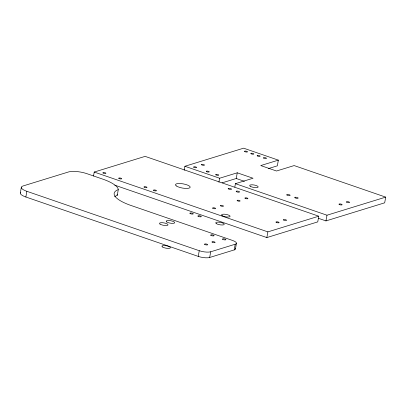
<?xml version="1.0" encoding="UTF-8"?>
<svg xmlns="http://www.w3.org/2000/svg" width="406" height="406" viewBox="0 0 406 406"><rect width="100%" height="100%" fill="white"/><g stroke="black" fill="none" stroke-linecap="round" stroke-linejoin="round"><path stroke-width="0.61" d="M20.3 193.068L21.315 187.374M25.852 197.001L26.867 191.307A11.916 3.385 10.1 0 1 23.071 185.958L68.543 171.951A13.586 3.857 10.1 0 1 86.985 173.697L104.017 179.564A33.967 9.648 10.1 0 1 118.288 189.592A36.464 10.358 10.1 0 0 132.244 205.898L232.531 240.448A8.425 2.395 10.1 0 1 235.216 244.229L234.201 249.923L209.679 257.48A8.425 2.395 10.1 0 1 198.245 256.394L25.852 197.001A11.916 3.385 10.1 0 1 20.447 192.642M93.512 176.037L94.222 172.053L145.109 156.376L318.761 216.2L317.746 221.894L266.859 237.576L114.766 185.172M114.654 196.722A36.464 10.358 10.1 0 1 117.273 195.281L118.288 189.592M184.192 170.251L184.903 166.267L243.625 148.175L278.354 160.142L277.339 165.831L268.533 168.546M198.245 256.394L199.26 250.705L26.867 191.307M218.925 182.218L219.636 178.234L237.251 172.804L253.034 178.244L235.419 183.669L234.81 187.085M209.679 257.48L210.694 251.786L235.216 244.229M222.143 182.837L236.236 178.498L237.251 172.804M235.444 248.924L236.459 243.23M266.859 237.576L267.874 231.882L318.761 216.2M325.967 220.91L326.982 215.216L385.7 197.123L384.685 202.817L325.967 220.91L318.187 218.23M278.354 160.142L260.738 165.567L276.522 171.007L294.137 165.577L385.7 197.123M236.236 178.498L244.422 181.315M184.903 166.267L219.636 178.234M235.419 183.669L326.982 215.216M94.222 172.053L267.874 231.882M117.09 194.499A33.967 9.648 10.1 0 1 117.273 195.281M235.226 248.259A8.425 2.395 10.1 0 1 234.201 249.923M210.694 251.786A8.425 2.395 10.1 0 1 199.26 250.705M193.804 167.226A1.528 0.436 10.1 0 0 196.413 167.678A1.528 0.436 10.1 0 0 195.179 166.805A1.528 0.436 10.1 0 0 193.804 167.226M250.157 186.187A4.334 1.233 10.1 0 0 257.551 187.465A4.334 1.233 10.1 0 0 254.054 184.989A4.334 1.233 10.1 0 0 250.157 186.187M339.167 204.431A1.604 0.457 10.1 0 0 341.903 204.903A1.604 0.457 10.1 0 0 340.609 203.985A1.604 0.457 10.1 0 0 339.167 204.431M346.607 202.137A1.604 0.457 10.1 0 0 349.343 202.609A1.604 0.457 10.1 0 0 348.049 201.696A1.604 0.457 10.1 0 0 346.607 202.137M294.964 197.783A1.72 0.487 10.1 0 0 297.908 198.29A1.72 0.487 10.1 0 0 296.517 197.306A1.72 0.487 10.1 0 0 294.964 197.783M286.946 195.017A1.72 0.487 10.1 0 0 289.884 195.525A1.72 0.487 10.1 0 0 288.499 194.54A1.72 0.487 10.1 0 0 286.946 195.017M251.009 153.722A1.528 0.436 10.1 0 0 253.618 154.173A1.528 0.436 10.1 0 0 252.385 153.301A1.528 0.436 10.1 0 0 251.009 153.722M244.696 151.545A1.528 0.436 10.1 0 0 247.305 151.996A1.528 0.436 10.1 0 0 246.072 151.123A1.528 0.436 10.1 0 0 244.696 151.545M201.635 164.816A1.528 0.436 10.1 0 0 204.243 165.267A1.528 0.436 10.1 0 0 203.01 164.389A1.528 0.436 10.1 0 0 201.635 164.816M263.636 158.071A1.528 0.436 10.1 0 0 266.25 158.523A1.528 0.436 10.1 0 0 265.011 157.65A1.528 0.436 10.1 0 0 263.636 158.071M257.323 155.899A1.528 0.436 10.1 0 0 259.936 156.351A1.528 0.436 10.1 0 0 258.698 155.473A1.528 0.436 10.1 0 0 257.323 155.899M215.906 174.844A1.528 0.436 10.1 0 0 218.514 175.29A1.528 0.436 10.1 0 0 217.281 174.418A1.528 0.436 10.1 0 0 215.906 174.844M206.436 171.581A1.528 0.436 10.1 0 0 209.044 172.027A1.528 0.436 10.1 0 0 207.811 171.154A1.528 0.436 10.1 0 0 206.436 171.581M220.636 205.837A1.528 0.436 10.1 0 0 223.244 206.289A1.528 0.436 10.1 0 0 222.011 205.411A1.528 0.436 10.1 0 0 220.636 205.837M245.102 198.301A1.528 0.436 10.1 0 0 247.711 198.747A1.528 0.436 10.1 0 0 246.478 197.874A1.528 0.436 10.1 0 0 245.102 198.301M176.295 185.928A7.501 2.131 10.1 0 0 189.094 188.135A7.501 2.131 10.1 0 0 183.045 183.847A7.501 2.131 10.1 0 0 176.295 185.928M222.077 215.591A4.334 1.233 10.1 0 0 229.471 216.865A4.334 1.233 10.1 0 0 225.975 214.388A4.334 1.233 10.1 0 0 222.077 215.591M216.22 223.533A4.334 1.233 10.1 0 0 223.615 224.812A4.334 1.233 10.1 0 0 220.118 222.331A4.334 1.233 10.1 0 0 216.22 223.533M276.146 222.3A1.604 0.457 10.1 0 0 278.876 222.772A1.604 0.457 10.1 0 0 277.587 221.859A1.604 0.457 10.1 0 0 276.146 222.3M283.581 220.011A1.604 0.457 10.1 0 0 286.316 220.483A1.604 0.457 10.1 0 0 285.022 219.565A1.604 0.457 10.1 0 0 283.581 220.011M103.083 173.012A1.528 0.436 10.1 0 0 105.692 173.458A1.528 0.436 10.1 0 0 104.459 172.586A1.528 0.436 10.1 0 0 103.083 173.012M118.887 178.447A1.528 0.436 10.1 0 0 121.495 178.899A1.528 0.436 10.1 0 0 120.262 178.026A1.528 0.436 10.1 0 0 118.887 178.447M236.358 191.627A1.72 0.487 10.1 0 0 239.296 192.134A1.72 0.487 10.1 0 0 237.906 191.15A1.72 0.487 10.1 0 0 236.358 191.627M228.339 188.861A1.72 0.487 10.1 0 0 231.278 189.369A1.72 0.487 10.1 0 0 229.887 188.384A1.72 0.487 10.1 0 0 228.339 188.861M198.103 216.271A1.72 0.487 10.1 0 0 201.041 216.779A1.72 0.487 10.1 0 0 199.656 215.794A1.72 0.487 10.1 0 0 198.103 216.271M190.084 213.51A1.72 0.487 10.1 0 0 193.023 214.013A1.72 0.487 10.1 0 0 191.632 213.028A1.72 0.487 10.1 0 0 190.084 213.51M237.271 200.711A1.528 0.436 10.1 0 0 239.88 201.163A1.528 0.436 10.1 0 0 238.647 200.285A1.528 0.436 10.1 0 0 237.271 200.711M212.805 208.248A1.528 0.436 10.1 0 0 215.413 208.699A1.528 0.436 10.1 0 0 214.18 207.826A1.528 0.436 10.1 0 0 212.805 208.248M153.641 190.419A1.528 0.436 10.1 0 0 156.249 190.871A1.528 0.436 10.1 0 0 155.016 189.998A1.528 0.436 10.1 0 0 153.641 190.419M144.166 187.156A1.528 0.436 10.1 0 0 146.779 187.608A1.528 0.436 10.1 0 0 145.541 186.73A1.528 0.436 10.1 0 0 144.166 187.156M166.699 221.915A4.334 1.233 10.1 0 0 174.093 223.188A4.334 1.233 10.1 0 0 170.596 220.712A4.334 1.233 10.1 0 0 166.699 221.915M160.005 224.082A4.334 1.233 10.1 0 0 167.404 225.355A4.334 1.233 10.1 0 0 163.907 222.879A4.334 1.233 10.1 0 0 160.005 224.082M204.72 244.432A1.604 0.457 10.1 0 0 207.451 244.904A1.604 0.457 10.1 0 0 206.162 243.986A1.604 0.457 10.1 0 0 204.72 244.432M212.155 242.138A1.604 0.457 10.1 0 0 214.891 242.61A1.604 0.457 10.1 0 0 213.597 241.697A1.604 0.457 10.1 0 0 212.155 242.138M210.902 235.343A1.72 0.487 10.1 0 0 213.84 235.85A1.72 0.487 10.1 0 0 212.45 234.866A1.72 0.487 10.1 0 0 210.902 235.343M222.681 239.337A1.72 0.487 10.1 0 0 225.619 239.844A1.72 0.487 10.1 0 0 224.234 238.86A1.72 0.487 10.1 0 0 222.681 239.337M162.395 246.939A4.334 1.233 10.1 0 0 169.789 248.213A4.334 1.233 10.1 0 0 166.293 245.737A4.334 1.233 10.1 0 0 162.395 246.939"/></g></svg>
